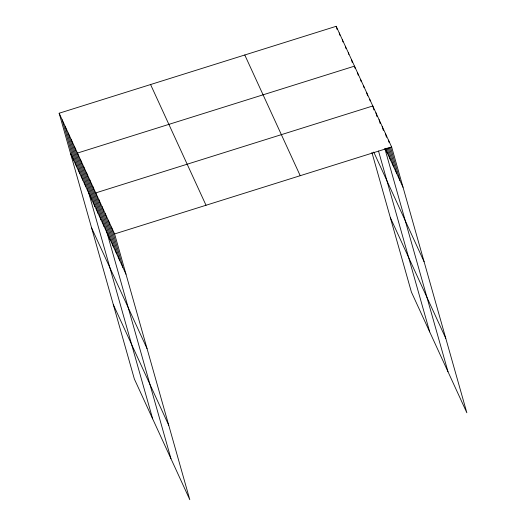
<?xml version="1.0" encoding="UTF-8"?>
<svg xmlns="http://www.w3.org/2000/svg" width="526" height="526" viewBox="0 0 526 526"><rect width="100%" height="100%" fill="white"/><g stroke="black" fill="none" stroke-linecap="round" stroke-linejoin="round"><path stroke-width="0.79" d="M59.155 113.228L114.596 233.939L189.801 499.7L134.36 378.99L59.155 113.228L336.199 26.3L391.64 147.01L466.845 412.772L411.404 292.061L371.908 152.481M114.596 233.939L391.64 147.01M385.131 148.293L403.034 187.282M373.736 152.047L424.087 261.692M390.351 217.646L445.785 338.363M244.781 54.987L300.214 175.697M150.581 84.541L206.021 205.252M70.556 153.493L125.99 274.204M91.609 227.909L147.043 348.62M113.307 304.574L168.741 425.284M388.497 140.172L389.168 142.539M390.509 147.28L399.892 180.438M385.354 133.334L386.472 137.279M389.378 147.543L396.749 173.6M382.218 126.49L383.329 130.441M388.247 147.813L393.612 166.762M379.075 119.652L380.193 123.597M387.116 148.076L390.47 159.917M375.932 112.814L377.05 116.759M385.985 148.339L387.327 153.079M373.907 109.921L372.789 105.969L95.745 192.897L170.95 458.659M384.848 148.588L447.994 371.731M369.739 99.329L370.186 100.913M366.694 92.694L367.589 95.85M363.644 86.054L364.091 87.632M360.593 79.413L361.263 81.78M357.548 72.772L358.213 75.146M355.168 68.505L354.498 66.138L77.453 153.059L152.658 418.821M378.523 151.047L429.696 331.893M351.447 59.497L352.341 62.653M348.396 52.856L348.843 54.434M345.352 46.216L346.023 48.589M342.301 39.581L342.972 41.948M339.25 32.941L339.921 35.308M336.199 26.3L337.094 29.456M111.453 227.1L122.847 267.366M108.31 220.256L119.704 260.528M105.174 213.418L116.568 253.683M102.031 206.58L113.425 246.845M98.888 199.735L110.282 240.007M92.694 186.257L104.089 226.528M89.65 179.616L101.045 219.888M86.599 172.982L97.994 213.247M83.549 166.341L94.943 206.606M80.504 159.7L91.899 199.965M74.403 146.425L85.797 186.691M71.352 139.784L82.746 180.05M68.308 133.144L79.702 173.409M65.257 126.503L76.651 166.775M62.206 119.862L73.601 160.134"/></g></svg>
